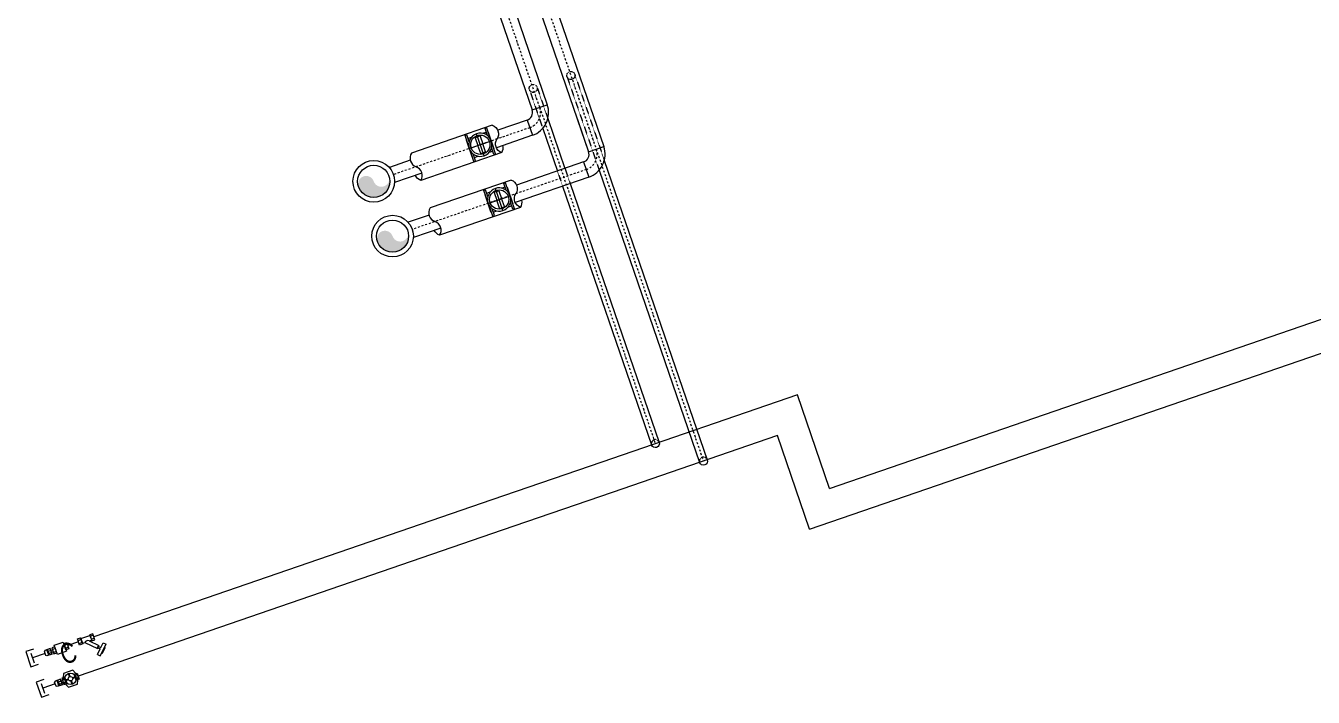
# Model space of a CAD drawing. Extents: x 760773 to 1075934, y 719259 to 1013331.
# Drawn here: x 1025547 to 1033604, y 941825 to 946026 of the extents above; entities that cross this region are included whole.
import ezdxf
from ezdxf.enums import TextEntityAlignment as Align

# ---------------------------------------------------------------- set-up
doc = ezdxf.new("R2010")
doc.units = 0
doc.header["$MEASUREMENT"] = 0
doc.linetypes.add('DGN Style 2', pattern=[0.001498, 0.000898747, -0.000599165])
doc.linetypes.add('DGN Style 4', pattern=[23.9656, 11.9328, -5.9664, 0.1, -5.9664])
doc.layers.add('63', color=7, linetype='Continuous')
doc.layers.add('72471 FF-FUR', color=9, linetype='Continuous', lineweight=30)
doc.layers.add('AC-CHW', color=7, linetype='Continuous', lineweight=0)
doc.styles.add('Style-INTL_ENGINEERING', font='INTL_ENGINEERING.shx')

# ---------------------------------------------------------------- blocks, each defined once
blk = doc.blocks.new('*U666')
at = {"layer": 'AC-CHW', "color": 4, "linetype": 'Continuous', "lineweight": 13}
for p, q in [((-0.0149, 0.0669), (-0.0061, 0.0849)), ((-0.0061, 0.0849), (0.0664, 0.0496)), ((0.0119, 0.0761), (0.0141, 0.0806)), ((0.0141, 0.0806), (0.0506, 0.0628)), ((-0.0309, -0.04), (0.0072, 0.0381)), ((-0.0149, 0.0669), (0.0188, 0.0505)), ((-0.0042, -0.0308), (0.0251, 0.0293)), ((0.0063, 0.0363), (0.0243, 0.0275)), ((0.0072, 0.0381), (0.0251, 0.0293)), ((0.0116, 0.0359), (0.0188, 0.0505)), ((0.0206, 0.0315), (0.0278, 0.0461)), ((0.0278, 0.0461), (0.0576, 0.0316)), ((0.0484, 0.0583), (0.0506, 0.0628)), ((0.0576, 0.0316), (0.0664, 0.0496)), ((-0.0632, -0.0564), (-0.0471, -0.0509)), ((-0.0567, -0.0753), (-0.0406, -0.0698)), ((-0.0459, -0.0451), (-0.0309, -0.04)), ((-0.0361, -0.0735), (0.0206, -0.054)), ((-0.0042, -0.0308), (0.0108, -0.0256)), ((0.0314, -0.0238), (0.0153, -0.0294)), ((0.0379, -0.0427), (0.0218, -0.0483))]:
    blk.add_line(p, q, dxfattribs=at)
at = {"layer": 'AC-CHW', "color": 4, "linetype": 'Continuous', "lineweight": 13, "extrusion": (0, 0, -1), "flags": 128}
for points in [[(0.0534, -0.0848), (0.0345, -0.0782), (0.0475, -0.0404), (0.0665, -0.0469), (0.0534, -0.0848)], [(-0.0411, -0.0522), (-0.0222, -0.0587), (-0.0092, -0.0209), (-0.0281, -0.0144), (-0.0411, -0.0522)]]:
    blk.add_lwpolyline(points, close=True, dxfattribs=at)
at = {"layer": 'AC-CHW', "color": 4, "linetype": 'Continuous', "lineweight": 13}
for centre, radius, start, end in [((-0.052, -0.0467), 0.00626, 319.3297, 63.81291), ((0.0328, -0.0339), 0.0181, 165.42027, 232.5796), ((0.0266, -0.0524), 0.00626, 139.3297, 243.81291)]:
    blk.add_arc(centre, radius, start, end, dxfattribs=at)
at = {"layer": 'AC-CHW', "color": 4, "linetype": 'Continuous', "lineweight": 13, "extrusion": (0, 0, -1)}
for centre, radius, start, end in [((0.0581, -0.0652), 0.0181, 127.42039, 194.57972), ((0.0419, -0.076), 0.00626, 101.32982, 205.81303), ((0.022, -0.0226), 0.0196, 204.77246, 297.22766), ((-0.0166, -0.0231), 0.00626, 281.32982, 25.81303)]:
    blk.add_arc(centre, radius, start, end, dxfattribs=at)
blk = doc.blocks.new('*U670')
at = {"layer": 'AC-CHW', "linetype": 'Continuous', "lineweight": 13, "extrusion": (0, 0, -1)}
blk.add_hatch(color=4, dxfattribs=at).paths.add_polyline_path([(-0.0707, 0.0245, -1), (0.0711, -0.0243, -1), (0.0002, 0.0001, 1)])
at = {"layer": 'AC-CHW', "color": 4, "linetype": 'Continuous', "lineweight": 13, "extrusion": (0, 0, -1)}
blk.add_circle((0.0002, 0.0001), 0.075, dxfattribs=at)
blk.add_circle((0.0002, 0.0001), 0.075, dxfattribs=at)
blk = doc.blocks.new('*U669')
at = {"layer": 'AC-CHW', "color": 4, "linetype": 'Continuous', "lineweight": 13, "extrusion": (0, 0, -1)}
blk.add_circle((0, 0), 0.162, dxfattribs=at)
at = {"layer": 'AC-CHW', "color": 4, "linetype": 'Continuous', "lineweight": 13, "xscale": 1.666998835134213, "yscale": 1.666998835134213, "zscale": 1.666998835134213, "rotation": 0.0001185111529754685}
blk.add_blockref('*U670', (0, 0), dxfattribs=at)
blk = doc.blocks.new('GVF200')
at = {"layer": 'AC-CHW', "color": 4, "linetype": 'Continuous', "lineweight": 13}
for p, q in [((0.17, 0.289), (-0.17, 0.289)), ((-0.17, 0.289), (-0.17, 0.267)), ((-0.08, 0.267), (-0.17, 0.267)), ((-0.125, 0.267), (-0.125, 0.22)), ((0.11, 0.292), (-0.11, 0.292)), ((-0.11, 0.289), (-0.11, 0.292)), ((-0.11, 0.292), (0.11, 0.292)), ((-0.106, 0.175), (-0.106, 0.116)), ((-0.103, 0.177), (0, 0.177)), ((0, 0.292), (0, 0)), ((0.104, 0.177), (0, 0.177)), ((0, 0.177), (0, 0.114)), ((0.17, 0.267), (0.08, 0.267)), ((0.106, 0.175), (0.106, 0.116)), ((0.11, 0.289), (0.11, 0.292)), ((0.125, 0.267), (0.125, 0.219)), ((0.17, 0.289), (0.17, 0.267)), ((-0.17, 0.003), (-0.17, 0.025)), ((-0.08, 0.025), (-0.17, 0.025)), ((0.17, 0.003), (-0.17, 0.003)), ((0.145, 0.146), (-0.145, 0.146)), ((-0.125, 0.072), (-0.125, 0.025)), ((-0.11, 0.003), (-0.11, 0)), ((-0.103, 0.114), (0, 0.114)), ((0.104, 0.114), (0, 0.114)), ((0.17, 0.025), (0.08, 0.025)), ((0.11, 0.003), (0.11, 0)), ((0.125, 0.073), (0.125, 0.025)), ((0.17, 0.003), (0.17, 0.025)), ((0.11, 0), (-0.11, 0))]:
    blk.add_line(p, q, dxfattribs=at)
at = {"layer": 'AC-CHW', "color": 4, "linetype": 'Continuous', "lineweight": 13, "extrusion": (0, 0, -1)}
blk.add_circle((0, 0.146), 0.12, dxfattribs=at)
at = {"layer": 'AC-CHW', "color": 4, "linetype": 'Continuous', "lineweight": 13}
for centre, radius, start, end in [((0, 0.146), 0.145, 269.9997, 269.9992), ((-0.103, 0.175), 0.0024, 89.9997, 179.9997), ((0.104, 0.175), 0.0024, 359.9997, 89.9997), ((-0.103, 0.116), 0.0024, 179.9997, 269.9997), ((0.104, 0.116), 0.0024, 269.9997, 359.9997)]:
    blk.add_arc(centre, radius, start, end, dxfattribs=at)
blk = doc.blocks.new('*U664')
at = {"layer": 'AC-CHW', "color": 4, "linetype": 'Continuous', "lineweight": 13}
for p, q in [((0.0091, 0.033), (0.0163, 0.0122)), ((0.0129, 0.0343), (0.0201, 0.0135)), ((0.0554, 0.0136), (0.0346, 0.0064)), ((0.0567, 0.0098), (0.0359, 0.0026)), ((0.0666, 0.0259), (0.0505, 0.0204)), ((0.0731, 0.007), (0.057, 0.0015)), ((-0.0734, -0.0131), (-0.0765, -0.0195)), ((-0.0765, -0.0195), (-0.0681, -0.0441)), ((-0.0403, -0.0017), (-0.0734, -0.0131)), ((-0.0617, -0.0472), (-0.0681, -0.0441)), ((-0.0286, -0.0358), (-0.0617, -0.0472)), ((-0.0616, -0.009), (-0.0499, -0.0431)), ((-0.0592, -0.0082), (-0.0475, -0.0423)), ((-0.0569, -0.0074), (-0.0451, -0.0415)), ((-0.0535, -0.0173), (-0.0243, -0.0073)), ((-0.0486, -0.0315), (-0.0196, -0.0216)), ((-0.0403, -0.0017), (-0.0286, -0.0358)), ((-0.028, -0.0067), (-0.0119, -0.0011)), ((-0.0215, -0.0256), (-0.0054, -0.02)), ((0.0092, -0.0023), (-0.0116, -0.0095)), ((0.0105, -0.0061), (-0.0103, -0.0133)), ((0.025, -0.0132), (0.0322, -0.034)), ((0.0288, -0.0119), (0.036, -0.0327))]:
    blk.add_line(p, q, dxfattribs=at)
at = {"layer": 'AC-CHW', "color": 4, "linetype": 'Continuous', "lineweight": 13, "extrusion": (0, 0, -1), "flags": 128}
for points in [[(0.0312, 0.0028), (0.0123, 0.0093), (-0.0007, -0.0285), (0.0182, -0.035), (0.0312, 0.0028)], [(0.025, -0.0155), (0.0205, 0.0337), (-0.0362, 0.0533), (-0.0695, 0.0171), (-0.066, -0.0332), (-0.0086, -0.053), (0.025, -0.0155)], [(-0.0633, 0.0353), (-0.0444, 0.0288), (-0.0574, -0.009), (-0.0763, -0.0025), (-0.0633, 0.0353)]]:
    blk.add_lwpolyline(points, close=True, dxfattribs=at)
at = {"layer": 'AC-CHW', "color": 4, "linetype": 'Continuous', "lineweight": 13, "extrusion": (0, 0, -1)}
for radius in [0.0355, 0.0136]:
    blk.add_circle((-0.0225, 0.0002), radius, dxfattribs=at)
at = {"layer": 'AC-CHW', "color": 4, "linetype": 'Continuous', "lineweight": 13}
for centre, radius, start, end in [((-0.0168, 0.003), 0.00626, 319.3297, 63.81291), ((0.0618, -0.0027), 0.00626, 139.3297, 243.81291), ((-0.0229, -0.0155), 0.0181, 345.42027, 52.5796)]:
    blk.add_arc(centre, radius, start, end, dxfattribs=at)
at = {"layer": 'AC-CHW', "color": 4, "linetype": 'Continuous', "lineweight": 13, "extrusion": (0, 0, -1)}
for centre, radius, start, end in [((-0.0518, 0.0266), 0.00626, 281.32982, 25.81303), ((-0.068, 0.0158), 0.0181, 307.42039, 14.57972), ((0.0067, -0.0263), 0.00626, 101.32982, 205.81303)]:
    blk.add_arc(centre, radius, start, end, dxfattribs=at)
blk = doc.blocks.new('*U665')
at = {"layer": 'AC-CHW', "color": 4, "linetype": 'Continuous', "lineweight": 13}
for p, q in [((-0.04, 0.0025), (-0.0731, -0.0089)), ((-0.04, 0.0025), (-0.0283, -0.0315)), ((-0.0279, -0.0018), (-0.0119, 0.0037)), ((0.0666, 0.0308), (0.0506, 0.0252)), ((0.0731, 0.0118), (0.0571, 0.0063)), ((-0.0731, -0.0089), (-0.0762, -0.0152)), ((-0.0762, -0.0152), (-0.0677, -0.0398)), ((-0.0613, -0.0429), (-0.0677, -0.0398)), ((-0.0283, -0.0315), (-0.0613, -0.0429)), ((-0.0612, -0.0048), (-0.0495, -0.0389)), ((-0.0589, -0.004), (-0.0472, -0.038)), ((-0.0565, -0.0032), (-0.0448, -0.0372)), ((-0.0531, -0.0131), (-0.0271, -0.0042)), ((-0.0482, -0.0273), (-0.0222, -0.0183)), ((-0.0214, -0.0207), (-0.0053, -0.0152))]:
    blk.add_line(p, q, dxfattribs=at)
at = {"layer": 'AC-CHW', "color": 4, "linetype": 'Continuous', "lineweight": 13, "extrusion": (0, 0, -1), "flags": 128}
for points in [[(0.0312, 0.0077), (0.0123, 0.0142), (-0.0008, -0.0237), (0.0181, -0.0302), (0.0312, 0.0077)], [(-0.0412, 0.0432), (0.0155, 0.0236), (-0.004, -0.0331), (-0.0607, -0.0136), (-0.0412, 0.0432)], [(-0.0634, 0.0402), (-0.0445, 0.0337), (-0.0575, -0.0041), (-0.0764, 0.0024), (-0.0634, 0.0402)]]:
    blk.add_lwpolyline(points, close=True, dxfattribs=at)
at = {"layer": 'AC-CHW', "color": 4, "linetype": 'Continuous', "lineweight": 13}
for centre, radius, start, end in [((-0.0167, 0.0079), 0.00626, 319.3297, 63.81291), ((-0.0228, -0.0106), 0.0181, 345.42027, 52.5796), ((0.0619, 0.0022), 0.00626, 139.3297, 243.81291)]:
    blk.add_arc(centre, radius, start, end, dxfattribs=at)
at = {"layer": 'AC-CHW', "color": 4, "linetype": 'Continuous', "lineweight": 13, "extrusion": (0, 0, -1)}
for centre, radius, start, end in [((-0.0518, 0.0315), 0.00626, 281.32982, 25.81303), ((-0.0681, 0.0207), 0.0181, 307.42039, 14.57972), ((0.0066, -0.0214), 0.00626, 101.32982, 205.81303)]:
    blk.add_arc(centre, radius, start, end, dxfattribs=at)
at = {"layer": 'AC-CHW', "color": 7, "linetype": 'Continuous', "lineweight": 13, "extrusion": (0, 0, -1), "style": 'Style-INTL_ENGINEERING', "width": 0.799998}
blk.add_text('C', height=0.125, rotation=161.00056, dxfattribs=at).set_placement((-0.0179, -0.0159), align=Align.TOP_LEFT)
blk = doc.blocks.new('*U672')
at = {"layer": 'AC-CHW', "linetype": 'Continuous', "lineweight": 13, "extrusion": (0, 0, -1)}
blk.add_hatch(color=4, dxfattribs=at).paths.add_polyline_path([(-0.0707, 0.0245, -1), (0.0711, -0.0243, -1), (0.0002, 0.0001, 1)])
at = {"layer": 'AC-CHW', "color": 4, "linetype": 'Continuous', "lineweight": 13, "extrusion": (0, 0, -1)}
blk.add_circle((0.0002, 0.0001), 0.075, dxfattribs=at)
blk.add_circle((0.0002, 0.0001), 0.075, dxfattribs=at)
blk = doc.blocks.new('*U671')
at = {"layer": 'AC-CHW', "color": 4, "linetype": 'Continuous', "lineweight": 13, "extrusion": (0, 0, -1)}
blk.add_circle((0, 0), 0.162, dxfattribs=at)
at = {"layer": 'AC-CHW', "color": 4, "linetype": 'Continuous', "lineweight": 13, "xscale": 1.666998835134213, "yscale": 1.666998835134213, "zscale": 1.666998835134213, "rotation": 0.0001185111529754685}
blk.add_blockref('*U672', (0, 0), dxfattribs=at)
blk = doc.blocks.new('GVF200_1')
at = {"layer": 'AC-CHW', "color": 4, "linetype": 'Continuous', "lineweight": 13}
for p, q in [((0.17, 0.289), (-0.17, 0.289)), ((-0.17, 0.289), (-0.17, 0.267)), ((-0.08, 0.267), (-0.17, 0.267)), ((-0.125, 0.267), (-0.125, 0.22)), ((0.11, 0.292), (-0.11, 0.292)), ((-0.11, 0.289), (-0.11, 0.292)), ((-0.11, 0.292), (0.11, 0.292)), ((-0.106, 0.175), (-0.106, 0.116)), ((-0.103, 0.177), (0, 0.177)), ((0, 0.292), (0, 0)), ((0.104, 0.177), (0, 0.177)), ((0, 0.177), (0, 0.113)), ((0.17, 0.267), (0.08, 0.267)), ((0.106, 0.175), (0.106, 0.116)), ((0.11, 0.289), (0.11, 0.292)), ((0.125, 0.267), (0.125, 0.219)), ((0.17, 0.289), (0.17, 0.267)), ((-0.17, 0.003), (-0.17, 0.025)), ((-0.08, 0.025), (-0.17, 0.025)), ((0.17, 0.003), (-0.17, 0.003)), ((0.145, 0.146), (-0.145, 0.146)), ((-0.125, 0.072), (-0.125, 0.025)), ((-0.11, 0.003), (-0.11, 0)), ((-0.103, 0.113), (0, 0.113)), ((0.104, 0.113), (0, 0.113)), ((0.17, 0.025), (0.08, 0.025)), ((0.11, 0.003), (0.11, 0)), ((0.125, 0.073), (0.125, 0.025)), ((0.17, 0.003), (0.17, 0.025)), ((0.11, 0), (-0.11, 0))]:
    blk.add_line(p, q, dxfattribs=at)
at = {"layer": 'AC-CHW', "color": 4, "linetype": 'Continuous', "lineweight": 13, "extrusion": (0, 0, -1)}
blk.add_circle((0, 0.146), 0.12, dxfattribs=at)
at = {"layer": 'AC-CHW', "color": 4, "linetype": 'Continuous', "lineweight": 13}
for centre, radius, start, end in [((0, 0.146), 0.145, 269.9997, 269.9992), ((-0.103, 0.175), 0.0024, 89.9997, 179.9997), ((0.104, 0.175), 0.0024, 359.9997, 89.9997), ((-0.103, 0.116), 0.0024, 179.9997, 269.9997), ((0.104, 0.116), 0.0024, 269.9997, 359.9997)]:
    blk.add_arc(centre, radius, start, end, dxfattribs=at)
blk = doc.blocks.new('A$C6F0165EE')
at = {"layer": 'AC-CHW', "color": 4, "linetype": 'Continuous', "lineweight": 13}
for p, q in [((24495.3, -36145.7), (18625.4, -36142.8)), ((24495.3, -36145.7), (24495, -36764.8)), ((24294.2, -36346.7), (18424.2, -36343.8)), ((24294.2, -36346.7), (24293.9, -36965.8)), ((29356, -36798.9), (29356, -36735.3)), ((24495, -36764.8), (25588, -36765.3)), ((24958.6, -38745.4), (24959.5, -36765)), ((25008.9, -38698.2), (25009.8, -36765)), ((25588, -36765.3), (26316.7, -36765.6)), ((26316.7, -36765.6), (29122.5, -36767)), ((29273.4, -36767), (29356, -36767.1)), ((24293.9, -36965.8), (25587.9, -36966.4)), ((25207.8, -38678.1), (25208.6, -36966.2)), ((25258, -38678.1), (25258.9, -36966.2)), ((25587.9, -36966.4), (26314.9, -36966.7)), ((26314.9, -36966.7), (28950, -36968)), ((29050, -36968), (29120.5, -36968)), ((29271.4, -36968.1), (29355.9, -36968.2)), ((29355.9, -37000), (29356, -36936.4)), ((25549.9, -38638.2), (26085.4, -38638.5)), ((25084.3, -38678), (25571.5, -38678.3)), ((25084.3, -38778.6), (25084.3, -38678)), ((26063.8, -38678.7), (26245, -38678.8)), ((24932.4, -40986.9), (24933.4, -38828.8)), ((25034, -38828.9), (24933.4, -38828.8)), ((25032.9, -40986.9), (25034, -38828.9)), ((25033.9, -39049.4), (25034, -38828.9)), ((25084.3, -38778.6), (25528.3, -38778.8)), ((25207.6, -39108.2), (25207.7, -38778.7)), ((25257.9, -39061), (25258, -38778.7)), ((25549.8, -38819.2), (26085.3, -38819.5)), ((26106.9, -38779.2), (26244.9, -38779.3)), ((25333.3, -39040.8), (25571.3, -39040.9)), ((25333.3, -39141.3), (25333.3, -39040.8)), ((25549.8, -39000.8), (26085.2, -39001.1)), ((26063.6, -39041.3), (26244.8, -39041.4)), ((25333.3, -39141.3), (25528.1, -39141.4)), ((26106.7, -39141.9), (26244.8, -39141.9)), ((25181.4, -41213.2), (25182.4, -39191.5)), ((25283, -39191.6), (25182.4, -39191.5)), ((25282, -41213.3), (25283, -39191.6)), ((25549.7, -39181.8), (26085.1, -39182.1))]:
    blk.add_line(p, q, dxfattribs=at)
at = {"layer": 'AC-CHW', "color": 4, "linetype": 'DGN Style 4', "lineweight": 13}
for p, q in [((24983.5, -39191.4), (24984.7, -36765)), ((25232.7, -39191.6), (25233.7, -36966.2)), ((25084.3, -38728.3), (26234.9, -38729.1)), ((24982.6, -40988), (24983.7, -38828.8)), ((25333.3, -39091.1), (26234.7, -39091.7)), ((25232.7, -39191.6), (25231.7, -41213.3))]:
    blk.add_line(p, q, dxfattribs=at)
at = {"layer": 'AC-CHW', "color": 4, "linetype": 'DGN Style 2', "lineweight": 13}
for p, q in [((24958.3, -39316.3), (24958.6, -38745.4)), ((25008.6, -39316.3), (25008.9, -38698.2)), ((25207.7, -38778.7), (25207.8, -38678.1)), ((25258, -38778.7), (25258, -38678.1)), ((25257.7, -39316.4), (25257.9, -39061)), ((25207.5, -39316.4), (25207.6, -39108.2))]:
    blk.add_line(p, q, dxfattribs=at)
at = {"layer": 'AC-CHW', "color": 4, "linetype": 'Continuous', "lineweight": 13, "flags": 128}
for points in [[(29332.3, -36817.3), (29382.6, -36817.4), (29382.6, -36716.8), (29332.4, -36716.8)], [(29332.2, -37018.4), (29382.5, -37018.4), (29382.6, -36917.9), (29332.3, -36917.9)]]:
    blk.add_lwpolyline(points, dxfattribs=at)
at = {"layer": 'AC-CHW', "color": 4, "linetype": 'DGN Style 2', "lineweight": 13}
for centre in [(24983.4, -39316.3), (25232.6, -39316.4)]:
    blk.add_circle(centre, 25.1, dxfattribs=at)
at = {"layer": 'AC-CHW', "color": 4, "linetype": 'Continuous', "lineweight": 13, "extrusion": (0, 0, -1)}
for centre, radius, start, end in [((-24984.7, -36765), 25.1, 0.02754, 180.02754), ((-25233.7, -36966.2), 25.1, 0.02754, 180.02754), ((-25513.8, -38683.4), 57.9, 128.61919, 231.43589), ((-26049.3, -38683.7), 57.9, 128.61919, 175.04538), ((-25586, -38774), 57.9, 308.61919, 51.43589), ((-25513.6, -39046.1), 57.9, 128.61919, 231.43589), ((-26049.1, -39046.3), 57.9, 128.61919, 175.04538), ((-25585.8, -39136.6), 57.9, 308.61919, 51.43589)]:
    blk.add_arc(centre, radius, start, end, dxfattribs=at)
at = {"layer": 'AC-CHW', "color": 4, "linetype": 'DGN Style 2', "lineweight": 13}
for centre in [(24984.7, -36765), (25233.7, -36966.2)]:
    blk.add_arc(centre, 25.1, 179.97246, 359.97246, dxfattribs=at)
at = {"layer": 'AC-CHW', "color": 4, "linetype": 'Continuous', "lineweight": 13}
for centre, radius, start, end in [((25586, -38683.5), 57.9, 128.56411, 174.9903), ((26121.5, -38683.7), 57.9, 128.56411, 231.38081), ((25084.2, -38828.9), 150.8, 89.97246, 179.97246), ((26049.2, -38774.2), 57.9, 308.56411, 51.38081), ((25084.2, -38828.9), 50.3, 89.97246, 179.97246), ((25333.2, -39191.6), 150.8, 89.97246, 179.97246), ((25585.8, -39046.1), 57.9, 128.56411, 174.9903), ((26121.3, -39046.4), 57.9, 128.56411, 231.38081), ((25333.2, -39191.6), 50.3, 89.97246, 179.97246), ((26049, -39136.8), 57.9, 308.56411, 51.38081)]:
    blk.add_arc(centre, radius, start, end, dxfattribs=at)
at = {"layer": 'AC-CHW', "color": 4, "linetype": 'DGN Style 4', "lineweight": 13}
for centre in [(25084.2, -38828.9), (25333.2, -39191.6)]:
    blk.add_arc(centre, 100.5, 89.97246, 179.97778, dxfattribs=at)
at = {"layer": 'AC-CHW', "color": 4, "linetype": 'Continuous', "lineweight": 13, "extrusion": (0, 0, -1)}
for name, p, xscale, yscale, zscale, rotation in [('*U664', (-29194.3, -36759.8), 1005.48078071959, 1005.48078071959, 1005.48078071959, 341.0276002893545), ('*U666', (-28971.5, -36925), 1005.48078071959, 1005.48078071959, 1005.48078071959, 341.0276002893545), ('*U665', (-29194, -36965.5), 1005.48078071959, 1005.48078071959, 1005.48078071959, 341.0276002893545), ('*U669', (-26365.6, -38729.2), 804.3850397060611, 804.3850397060611, 804.3850397060611, 341.0274541016733), ('GVF200_1', (-25587.1, -38728.6), 502.7386601853747, 502.7386601853747, 502.7386601853747, 90.02780231118743), ('*U671', (-26365.4, -39091.8), 804.3850397060611, 804.3850397060611, 804.3850397060611, 341.0274541016733), ('GVF200', (-25586.9, -39091.2), 502.7386601853747, 502.7386601853747, 502.7386601853747, 90.02780231118743)]:
    blk.add_blockref(name, p, dxfattribs=dict(at, xscale=xscale, yscale=yscale, zscale=zscale, rotation=rotation))
blk = doc.blocks.new('A$C6FAA49B3')
at = {"layer": '63', "rotation": 89.99999999999999}
blk.add_blockref('A$C6F0165EE', (0, 0), dxfattribs=at)

msp = doc.modelspace()

# ---------------------------------------------------------------- block references
at = {"layer": '72471 FF-FUR', "lineweight": 0, "rotation": 109.0000000025343}
msp.add_blockref('A$C6FAA49B3', (1065380.53695, 916674.48991), dxfattribs=at)

doc.saveas('drawing.dxf')
